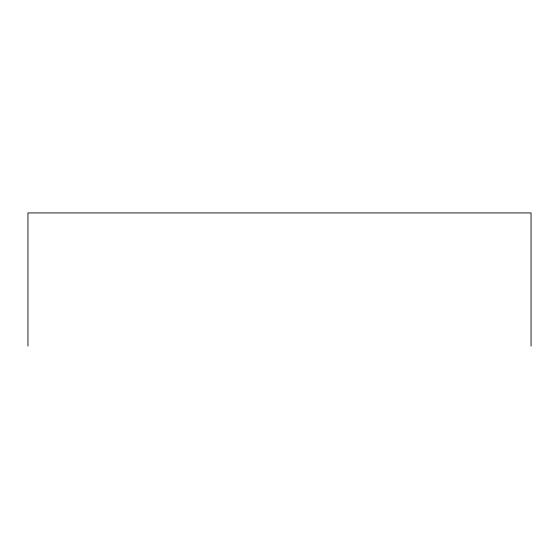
<?xml version="1.0" encoding="UTF-8"?>
<svg xmlns="http://www.w3.org/2000/svg" width="559" height="559" viewBox="0 0 559 559"><rect width="100%" height="100%" fill="white"/><g stroke="black" fill="none" stroke-linecap="round" stroke-linejoin="round"><path stroke-width="0.84" d="M531.05 346.07L531.05 212.93L27.95 212.93L27.95 346.07"/></g></svg>
